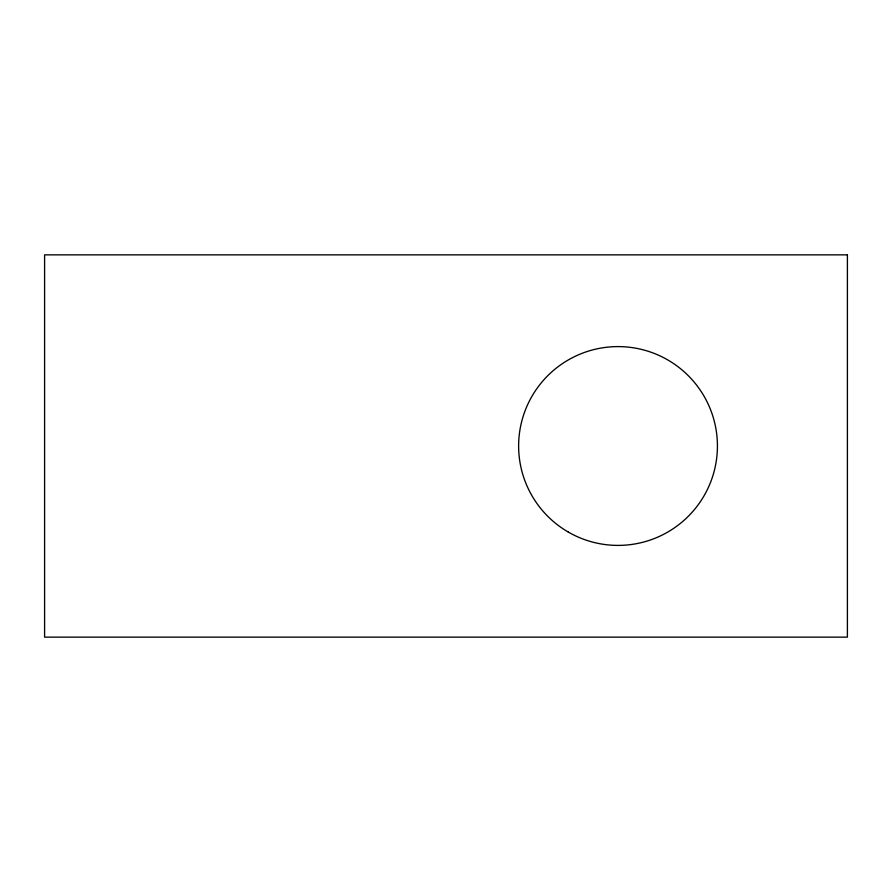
<?xml version="1.0" encoding="UTF-8"?>
<svg xmlns="http://www.w3.org/2000/svg" width="892" height="892" viewBox="0 0 892 892"><rect width="100%" height="100%" fill="white"/><g stroke="black" fill="none" stroke-linecap="round" stroke-linejoin="round"><path stroke-width="1.34" d="M847.4 254.856L44.6 254.856L44.6 637.144L847.4 637.144L847.4 254.856M568.327 532.078A99.391 99.391 0 0 0 717.424 446A99.391 99.391 0 0 0 568.327 359.922A99.391 99.391 0 0 0 568.327 532.078"/></g></svg>
